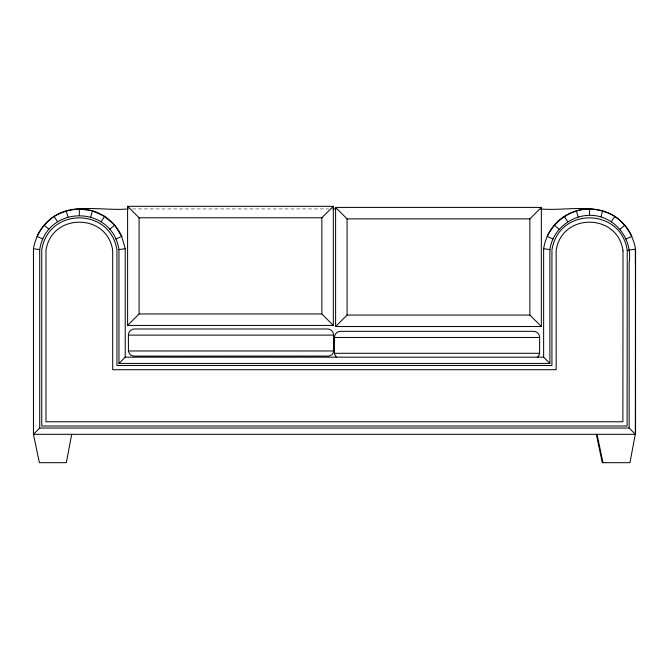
<?xml version="1.0" encoding="UTF-8"?>
<svg xmlns="http://www.w3.org/2000/svg" width="669" height="669" viewBox="0 0 669 669"><rect width="100%" height="100%" fill="white"/><g stroke="black" fill="none" stroke-linecap="round" stroke-linejoin="round"><path stroke-width="0.5" stroke-dasharray="3.35 2.51" d="M132.554 208.929L328.696 208.929"/><path stroke-width="1" d="M71.692 434.315L66.34 462.689L39.371 462.689L33.45 434.315L39.714 428.051L629.153 428.051L635.416 434.315L635.55 249.169C633.326 235.881 625.85 224.073 614.778 216.396C592.349 203.067 565.029 211.203 540.493 208.929M39.714 428.051L39.714 249.587C46.705 204.589 111.974 204.589 118.965 249.587L118.965 363.434L549.901 363.434L549.901 249.587C552.97 226.189 578.376 210.024 600.896 216.907C620.029 222.61 632.28 242.83 629.153 262.44L629.153 428.051M635.416 262.474L635.416 249.169M128.389 335.11C128.323 331.832 131.249 328.914 134.519 328.981L327.467 328.981C330.745 328.914 333.664 331.832 333.597 335.11L333.421 352.287L332.083 354.603L329.106 356.067L133.549 356.117L130.413 355.047L128.44 351.626L128.389 335.11L333.597 335.11M336.457 357.397L334.475 353.976L334.433 337.46C334.366 334.182 337.285 331.264 340.563 331.331L533.511 331.331C536.781 331.264 539.707 334.182 539.64 337.46L539.59 353.976L537.617 357.397M635.282 434.315L629.93 462.689L602.259 462.689L596.347 434.315M629.278 250.014L635.55 249.169L635.55 434.315L33.45 434.315L33.45 248.709C35.649 235.572 43.201 223.998 54.097 216.396C76.517 203.067 103.846 211.203 128.373 208.929M549.901 363.434L543.638 357.171L543.638 248.709C546.832 226.465 567.103 209.046 589.531 208.929L589.531 215.259M90.708 216.907L92.506 210.835L79.343 208.929L79.343 215.259M600.896 216.907L602.694 210.835M101.144 221.707L104.581 216.396L92.506 210.835M611.332 221.707L614.778 216.396M127.603 325.435L139.077 313.962L321.864 313.962L333.338 325.435L333.338 206.311L127.603 206.311L127.603 325.435L333.338 325.435M118.965 363.434L125.228 357.171L543.638 357.171M127.603 206.311L139.077 217.785L321.864 217.785L333.338 206.311M335.604 326.531L347.077 315.057L529.865 315.057L541.338 326.531L541.338 207.415L335.604 207.415L335.604 326.531L541.338 326.531M335.604 207.415L347.077 218.88L529.865 218.88L541.338 207.415M109.791 229.266L114.6 225.152L104.581 216.396M619.979 229.266L624.787 225.152M115.938 238.967L121.716 236.383L125.228 248.709L125.228 357.171M626.134 238.967L631.904 236.383A46.437 46.437 0 0 0 547.15 236.383L552.929 238.967M118.965 249.587L125.228 248.709M332.869 208.929L335.997 208.929M334.433 337.46L539.64 337.46M128.389 350.957L333.597 350.957M334.433 353.299L539.64 353.299M543.638 248.709L549.901 249.587M33.45 248.709L39.714 249.587M42.741 238.967L36.962 236.383A46.437 46.437 0 0 1 121.716 236.383L114.6 225.152M554.275 225.152L559.075 229.266M44.087 225.152L48.887 229.266M564.285 216.396L567.722 221.707M54.097 216.396L57.534 221.707M576.369 210.835L578.158 216.907M66.181 210.835L67.97 216.907M628.542 250.114L628.693 250.632M597.041 434.315L602.961 462.689M635.416 248.709L635.416 434.315M529.865 218.88L529.865 315.057M347.077 218.88L347.077 315.057M321.864 217.785L321.864 313.962M139.077 217.785L139.077 313.962M623.006 250.858L622.889 421.779L45.977 421.779L45.977 250.465C51.346 212.75 107.341 212.75 112.701 250.465L112.701 369.706L556.165 369.706L556.165 250.465C561.626 212.499 617.913 212.884 623.006 250.858M627.238 250.29L627.112 426.011L41.754 426.011L41.754 249.872C48.394 207.206 110.293 207.206 116.924 249.872L116.924 365.475L551.942 365.475L551.942 249.872C558.69 206.938 620.874 207.34 627.238 250.29"/></g></svg>
